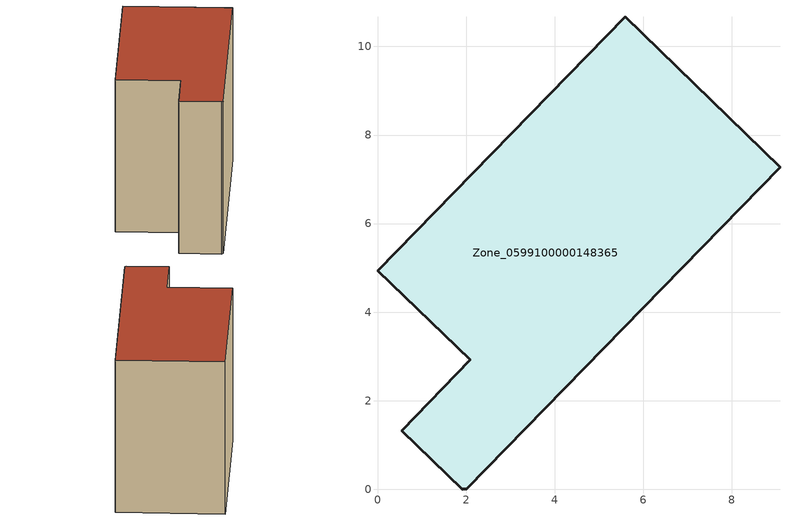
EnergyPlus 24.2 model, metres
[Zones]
Zone_0599100000148365
 floor ground (C_G): 2.02,0.01 1.91,0 0.55,1.32 2.09,2.92 0,4.93 5.59,10.67 9.09,7.27 z0
 wall outside (C_F): 2.09,2.92 0.55,1.32 1.91,0 2.02,0.01 9.09,7.27 5.59,10.67 0,4.93 2.09,2.92 z0:7.37
 roof outside (C_R): 2.02,0.01 9.09,7.27 5.59,10.67 0,4.93 2.09,2.92 0.55,1.32 1.91,0 z7.37
[BUILDING]
Pand.0599100000148365: North Axis=0; Terrain=City; Loads Convergence Tolerance Value=0.04; Temperature Convergence Tolerance Value=0.4; Solar Distribution=FullExterior; Maximum Number of Warmup Days=25; Minimum Number of Warmup Days=1
[Site:Location]
Rotterdam.The.Hague.AP_ZH_NLD Design_Conditions: Latitude=51.96; Longitude=4.45; Time Zone=1; Elevation=-4.5
[SITE:GROUNDTEMPERATURE:BUILDINGSURFACE]
18, 18, 18, 18, 18, 18, 18, 18, 18, 18, 18, 18
[MATERIAL] Thermal Absorptance=0.9; Solar Absorptance=0.7; Visible Absorptance=0.7
Name | Roughness | Thickness | Conductivity | Density | Specific Heat
G.TI.1946 | MediumSmooth | 0.15 | 1 | 540 | 1210
F.TI.1946 | Rough | 0.3 | 0.857143 | 1920 | 840
R.TI.1946 | MediumRough | 0.2 | 0.1 | 1500 | 1000
[CONSTRUCTION]
C_G: G.TI.1946
C_F: F.TI.1946
C_R: R.TI.1946
[ZONE]
Zone_0599100000148365: Type=1; Multiplier=1; Ceiling Height=Autocalculate; Volume=Autocalculate; Floor Area=autocalculate; Part of Total Floor Area=Yes
[ZONEINFILTRATION:DESIGNFLOWRATE]
Infil_Zone_0599100000148365: Zone or ZoneList or Space or SpaceList=Zone_0599100000148365; Schedule=AlwaysOn; Design Flow Rate Calculation Method=Flow/Area; Flow Rate per Floor Area=0.003; Constant Term Coefficient=1; Temperature Term Coefficient=0; Velocity Term Coefficient=0; Velocity Squared Term Coefficient=0
[HVACTEMPLATE:ZONE:IDEALLOADSAIRSYSTEM]
Zone_0599100000148365: Maximum Heating Supply Air Temperature=50; Minimum Cooling Supply Air Temperature=13; Maximum Heating Supply Air Humidity Ratio=0.0156; Minimum Cooling Supply Air Humidity Ratio=0.0077; Heating Limit=NoLimit; Cooling Limit=NoLimit; Dehumidification Control Type=ConstantSensibleHeatRatio; Cooling Sensible Heat Ratio=0.7; Dehumidification Setpoint=60; Humidification Control Type=None; Humidification Setpoint=30; Outdoor Air Method=None; Outdoor Air Flow Rate per Person=0.00944; Outdoor Air Flow Rate per Zone Floor Area=0; Outdoor Air Flow Rate per Zone=0; Demand Controlled Ventilation Type=None; Outdoor Air Economizer Type=NoEconomizer; Heat Recovery Type=None; Sensible Heat Recovery Effectiveness=0.7; Latent Heat Recovery Effectiveness=0.65
[ZONECONTROL:THERMOSTAT]
ThermostatControl_Zone_0599100000148365: Zone or ZoneList=Zone_0599100000148365; Control Type Schedule=DualSetpointControlType; Control 1=Thermostat_Zone_0599100000148365; Temperature Difference Between Cutout And Setpoint=0
[THERMOSTATSETPOINT:DUALSETPOINT]
Thermostat_Zone_0599100000148365: Heating Setpoint Temperature Schedule=HeatingSetpoint_Zone_0599100000148365; Cooling Setpoint Temperature Schedule=CoolingSetpoint_Zone_0599100000148365
[SCHEDULE:COMPACT]
HeatingSetpoint_Zone_0599100000148365: Through: 12/31, For: AllDays, Until: 24:00, 21
CoolingSetpoint_Zone_0599100000148365: Through: 12/31, For: AllDays, Until: 24:00, 24
DualSetpointControlType: Through: 12/31, For: AllDays, Until: 24:00, 4
AlwaysOn: Through: 12/31, For: AllDays, Until: 24:00, 1
